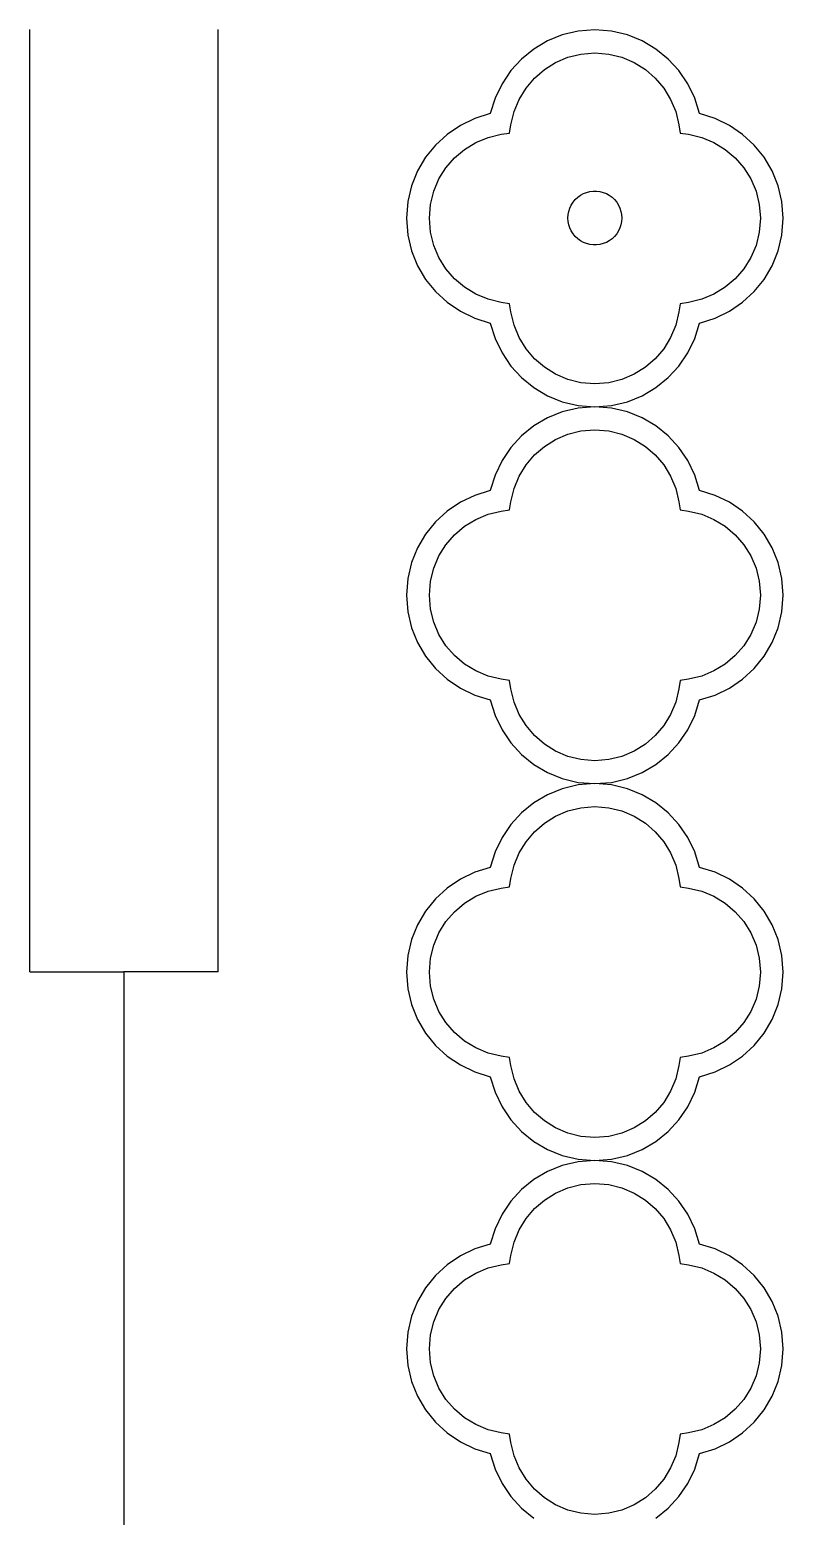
# Model space of a CAD drawing. Extents: x -112 to 112, y -170 to 170.
# Drawn here: x -54.9 to -10.5, y -46.7 to 40.9 of the extents above; entities that cross this region are included whole.
import ezdxf

# ---------------------------------------------------------------- set-up
doc = ezdxf.new("R2010")
doc.units = 0
doc.header["$MEASUREMENT"] = 0
doc.layers.get('0').update_dxf_attribs({"linetype": 'CONTINUOUS'})

msp = doc.modelspace()

# ---------------------------------------------------------------- linework, layer by layer
for p, q in [((-54.923, -14.608), (-54.923, 40.955)), ((-43.811, -14.608), (-43.811, 40.955)), ((-23.506, 40.639), (-24.381, 40.284)), ((-22.57, 40.861), (-23.506, 40.639)), ((-21.586, 40.937), (-22.57, 40.861)), ((-20.601, 40.861), (-21.586, 40.937)), ((-19.665, 40.639), (-20.601, 40.861)), ((-18.79, 40.284), (-19.665, 40.639)), ((-25.186, 39.807), (-25.908, 39.22)), ((-24.381, 40.284), (-25.186, 39.807)), ((-23.182, 39.32), (-22.406, 39.513)), ((-22.406, 39.513), (-21.586, 39.579)), ((-21.586, 39.579), (-20.766, 39.513)), ((-20.766, 39.513), (-19.989, 39.32)), ((-17.985, 39.807), (-18.79, 40.284)), ((-17.263, 39.22), (-17.985, 39.807)), ((-25.908, 39.22), (-26.538, 38.534)), ((-25.149, 38.094), (-24.564, 38.601)), ((-24.564, 38.601), (-23.905, 39.013)), ((-23.905, 39.013), (-23.182, 39.32)), ((-19.989, 39.32), (-19.266, 39.013)), ((-19.266, 39.013), (-18.607, 38.601)), ((-18.607, 38.601), (-18.023, 38.094)), ((-16.633, 38.534), (-17.263, 39.22)), ((-27.063, 37.76), (-27.474, 36.911)), ((-26.538, 38.534), (-27.063, 37.76)), ((-25.649, 37.504), (-25.149, 38.094)), ((-18.023, 38.094), (-17.522, 37.504)), ((-16.108, 37.76), (-16.633, 38.534)), ((-15.697, 36.911), (-16.108, 37.76)), ((-27.474, 36.911), (-27.759, 35.998)), ((-26.356, 36.115), (-26.055, 36.841)), ((-26.055, 36.841), (-25.649, 37.504)), ((-17.522, 37.504), (-17.116, 36.841)), ((-17.116, 36.841), (-16.815, 36.115)), ((-15.412, 35.998), (-15.697, 36.911)), ((-27.759, 35.998), (-28.672, 35.713)), ((-26.542, 35.337), (-26.356, 36.115)), ((-16.815, 36.115), (-16.629, 35.337)), ((-14.499, 35.713), (-15.412, 35.998)), ((-29.522, 35.303), (-30.295, 34.777)), ((-28.672, 35.713), (-29.522, 35.303)), ((-26.622, 34.852), (-26.542, 35.337)), ((-16.629, 35.337), (-16.55, 34.852)), ((-13.65, 35.303), (-14.499, 35.713)), ((-12.876, 34.777), (-13.65, 35.303)), ((-30.295, 34.777), (-30.981, 34.147)), ((-29.274, 33.888), (-28.611, 34.294)), ((-28.611, 34.294), (-27.885, 34.595)), ((-27.885, 34.595), (-27.107, 34.781)), ((-27.107, 34.781), (-26.622, 34.852)), ((-16.55, 34.852), (-16.065, 34.781)), ((-16.065, 34.781), (-15.286, 34.595)), ((-15.286, 34.595), (-14.56, 34.294)), ((-14.56, 34.294), (-13.897, 33.888)), ((-12.19, 34.147), (-12.876, 34.777)), ((-31.568, 33.425), (-32.045, 32.62)), ((-30.981, 34.147), (-31.568, 33.425)), ((-30.371, 32.803), (-29.864, 33.388)), ((-29.864, 33.388), (-29.274, 33.888)), ((-13.897, 33.888), (-13.307, 33.388)), ((-13.307, 33.388), (-12.801, 32.803)), ((-11.603, 33.425), (-12.19, 34.147)), ((-11.126, 32.62), (-11.603, 33.425)), ((-32.045, 32.62), (-32.4, 31.745)), ((-30.783, 32.144), (-30.371, 32.803)), ((-12.801, 32.803), (-12.388, 32.144)), ((-10.771, 31.745), (-11.126, 32.62)), ((-32.4, 31.745), (-32.622, 30.809)), ((-31.09, 31.421), (-30.783, 32.144)), ((-12.388, 32.144), (-12.081, 31.421)), ((-10.55, 30.809), (-10.771, 31.745)), ((-32.622, 30.809), (-32.698, 29.825)), ((-31.282, 30.645), (-31.09, 31.421)), ((-22.977, 30.607), (-22.87, 30.775)), ((-22.87, 30.775), (-22.743, 30.929)), ((-22.743, 30.929), (-22.598, 31.066)), ((-22.598, 31.066), (-22.436, 31.183)), ((-22.436, 31.183), (-22.262, 31.279)), ((-22.262, 31.279), (-22.076, 31.352)), ((-22.076, 31.352), (-21.883, 31.402)), ((-21.883, 31.402), (-21.685, 31.427)), ((-21.685, 31.427), (-21.486, 31.427)), ((-21.486, 31.427), (-21.288, 31.402)), ((-21.288, 31.402), (-21.095, 31.352)), ((-21.095, 31.352), (-20.91, 31.279)), ((-20.91, 31.279), (-20.735, 31.183)), ((-20.735, 31.183), (-20.574, 31.066)), ((-20.574, 31.066), (-20.428, 30.929)), ((-20.428, 30.929), (-20.301, 30.775)), ((-20.301, 30.775), (-20.194, 30.607)), ((-12.081, 31.421), (-11.889, 30.645)), ((-10.473, 29.825), (-10.55, 30.809)), ((-32.698, 29.825), (-32.622, 28.84)), ((-31.349, 29.825), (-31.282, 30.645)), ((-31.282, 29.005), (-31.349, 29.825)), ((-23.173, 29.842), (-23.161, 30.041)), ((-23.161, 29.643), (-23.173, 29.842)), ((-23.161, 30.041), (-23.123, 30.237)), ((-23.123, 30.237), (-23.062, 30.427)), ((-23.062, 30.427), (-22.977, 30.607)), ((-20.194, 30.607), (-20.11, 30.427)), ((-20.11, 30.427), (-20.048, 30.237)), ((-20.048, 30.237), (-20.011, 30.041)), ((-20.011, 30.041), (-19.998, 29.842)), ((-19.998, 29.842), (-20.011, 29.643)), ((-11.889, 30.645), (-11.823, 29.825)), ((-11.823, 29.825), (-11.889, 29.005)), ((-10.55, 28.84), (-10.473, 29.825)), ((-31.09, 28.228), (-31.282, 29.005)), ((-23.123, 29.448), (-23.161, 29.643)), ((-23.062, 29.258), (-23.123, 29.448)), ((-22.977, 29.078), (-23.062, 29.258)), ((-22.87, 28.909), (-22.977, 29.078)), ((-20.194, 29.078), (-20.301, 28.909)), ((-20.11, 29.258), (-20.194, 29.078)), ((-20.048, 29.448), (-20.11, 29.258)), ((-20.011, 29.643), (-20.048, 29.448)), ((-11.889, 29.005), (-12.081, 28.228)), ((-32.622, 28.84), (-32.4, 27.905)), ((-30.783, 27.505), (-31.09, 28.228)), ((-22.743, 28.756), (-22.87, 28.909)), ((-22.598, 28.619), (-22.743, 28.756)), ((-22.436, 28.502), (-22.598, 28.619)), ((-22.262, 28.406), (-22.436, 28.502)), ((-22.076, 28.333), (-22.262, 28.406)), ((-21.883, 28.283), (-22.076, 28.333)), ((-21.685, 28.258), (-21.883, 28.283)), ((-21.486, 28.258), (-21.685, 28.258)), ((-21.288, 28.283), (-21.486, 28.258)), ((-21.095, 28.333), (-21.288, 28.283)), ((-20.91, 28.406), (-21.095, 28.333)), ((-20.735, 28.502), (-20.91, 28.406)), ((-20.574, 28.619), (-20.735, 28.502)), ((-20.428, 28.756), (-20.574, 28.619)), ((-20.301, 28.909), (-20.428, 28.756)), ((-12.081, 28.228), (-12.388, 27.505)), ((-10.771, 27.905), (-10.55, 28.84)), ((-32.4, 27.905), (-32.045, 27.029)), ((-30.371, 26.847), (-30.783, 27.505)), ((-12.388, 27.505), (-12.801, 26.847)), ((-11.126, 27.029), (-10.771, 27.905)), ((-32.045, 27.029), (-31.568, 26.225)), ((-29.864, 26.262), (-30.371, 26.847)), ((-12.801, 26.847), (-13.307, 26.262)), ((-11.603, 26.225), (-11.126, 27.029)), ((-31.568, 26.225), (-30.981, 25.502)), ((-30.981, 25.502), (-30.295, 24.873)), ((-29.274, 25.761), (-29.864, 26.262)), ((-28.611, 25.356), (-29.274, 25.761)), ((-13.897, 25.761), (-14.56, 25.356)), ((-13.307, 26.262), (-13.897, 25.761)), ((-12.876, 24.873), (-12.19, 25.502)), ((-12.19, 25.502), (-11.603, 26.225)), ((-30.295, 24.873), (-29.522, 24.347)), ((-27.885, 25.054), (-28.611, 25.356)), ((-27.107, 24.868), (-27.885, 25.054)), ((-26.622, 24.789), (-27.107, 24.868)), ((-26.542, 24.304), (-26.622, 24.789)), ((-16.55, 24.789), (-16.629, 24.304)), ((-16.065, 24.868), (-16.55, 24.789)), ((-15.286, 25.054), (-16.065, 24.868)), ((-14.56, 25.356), (-15.286, 25.054)), ((-13.65, 24.347), (-12.876, 24.873)), ((-29.522, 24.347), (-28.672, 23.936)), ((-28.672, 23.936), (-27.759, 23.651)), ((-26.356, 23.526), (-26.542, 24.304)), ((-16.629, 24.304), (-16.815, 23.526)), ((-15.412, 23.651), (-14.499, 23.936)), ((-14.499, 23.936), (-13.65, 24.347)), ((-27.759, 23.651), (-27.474, 22.738)), ((-26.055, 22.8), (-26.356, 23.526)), ((-25.649, 22.136), (-26.055, 22.8)), ((-17.116, 22.8), (-17.522, 22.136)), ((-16.815, 23.526), (-17.116, 22.8)), ((-15.697, 22.738), (-15.412, 23.651)), ((-27.474, 22.738), (-27.063, 21.889)), ((-25.149, 21.546), (-25.649, 22.136)), ((-17.522, 22.136), (-18.023, 21.546)), ((-16.108, 21.889), (-15.697, 22.738)), ((-27.063, 21.889), (-26.538, 21.116)), ((-26.538, 21.116), (-25.908, 20.43)), ((-24.564, 21.04), (-25.149, 21.546)), ((-23.905, 20.628), (-24.564, 21.04)), ((-18.607, 21.04), (-19.266, 20.628)), ((-18.023, 21.546), (-18.607, 21.04)), ((-17.263, 20.43), (-16.633, 21.116)), ((-16.633, 21.116), (-16.108, 21.889)), ((-25.908, 20.43), (-25.186, 19.842)), ((-23.182, 20.32), (-23.905, 20.628)), ((-22.406, 20.128), (-23.182, 20.32)), ((-19.989, 20.32), (-20.766, 20.128)), ((-19.266, 20.628), (-19.989, 20.32)), ((-17.985, 19.842), (-17.263, 20.43)), ((-25.186, 19.842), (-24.381, 19.365)), ((-24.381, 19.365), (-23.506, 19.01)), ((-21.586, 20.062), (-22.406, 20.128)), ((-20.766, 20.128), (-21.586, 20.062)), ((-19.665, 19.01), (-18.79, 19.365)), ((-18.79, 19.365), (-17.985, 19.842)), ((-23.506, 18.414), (-24.381, 18.059)), ((-23.506, 19.01), (-22.57, 18.789)), ((-22.57, 18.636), (-23.506, 18.414)), ((-22.57, 18.789), (-21.586, 18.712)), ((-21.586, 18.712), (-22.57, 18.636)), ((-21.586, 18.712), (-20.601, 18.789)), ((-20.601, 18.636), (-21.586, 18.712)), ((-20.601, 18.789), (-19.665, 19.01)), ((-19.665, 18.414), (-20.601, 18.636)), ((-18.79, 18.059), (-19.665, 18.414)), ((-25.186, 17.582), (-25.908, 16.995)), ((-24.381, 18.059), (-25.186, 17.582)), ((-17.985, 17.582), (-18.79, 18.059)), ((-17.263, 16.995), (-17.985, 17.582)), ((-25.908, 16.995), (-26.538, 16.309)), ((-24.564, 16.376), (-23.905, 16.788)), ((-23.905, 16.788), (-23.182, 17.095)), ((-23.182, 17.095), (-22.406, 17.288)), ((-22.406, 17.288), (-21.586, 17.354)), ((-21.586, 17.354), (-20.766, 17.288)), ((-20.766, 17.288), (-19.989, 17.095)), ((-19.989, 17.095), (-19.266, 16.788)), ((-19.266, 16.788), (-18.607, 16.376)), ((-16.633, 16.309), (-17.263, 16.995)), ((-26.538, 16.309), (-27.063, 15.535)), ((-25.649, 15.279), (-25.149, 15.869)), ((-25.149, 15.869), (-24.564, 16.376)), ((-18.607, 16.376), (-18.023, 15.869)), ((-18.023, 15.869), (-17.522, 15.279)), ((-16.108, 15.535), (-16.633, 16.309)), ((-27.063, 15.535), (-27.474, 14.686)), ((-26.055, 14.616), (-25.649, 15.279)), ((-17.522, 15.279), (-17.116, 14.616)), ((-15.697, 14.686), (-16.108, 15.535)), ((-27.474, 14.686), (-27.759, 13.773)), ((-26.356, 13.89), (-26.055, 14.616)), ((-17.116, 14.616), (-16.815, 13.89)), ((-15.412, 13.773), (-15.697, 14.686)), ((-28.672, 13.488), (-29.522, 13.078)), ((-27.759, 13.773), (-28.672, 13.488)), ((-26.542, 13.112), (-26.356, 13.89)), ((-16.815, 13.89), (-16.629, 13.112)), ((-14.499, 13.488), (-15.412, 13.773)), ((-13.65, 13.078), (-14.499, 13.488)), ((-30.295, 12.552), (-30.981, 11.922)), ((-29.522, 13.078), (-30.295, 12.552)), ((-28.611, 12.069), (-27.885, 12.37)), ((-27.885, 12.37), (-27.107, 12.556)), ((-27.107, 12.556), (-26.622, 12.627)), ((-26.622, 12.627), (-26.542, 13.112)), ((-16.629, 13.112), (-16.55, 12.627)), ((-16.55, 12.627), (-16.065, 12.556)), ((-16.065, 12.556), (-15.286, 12.37)), ((-15.286, 12.37), (-14.56, 12.069)), ((-12.876, 12.552), (-13.65, 13.078)), ((-12.19, 11.922), (-12.876, 12.552)), ((-30.981, 11.922), (-31.568, 11.2)), ((-29.864, 11.163), (-29.274, 11.663)), ((-29.274, 11.663), (-28.611, 12.069)), ((-14.56, 12.069), (-13.897, 11.663)), ((-13.897, 11.663), (-13.307, 11.163)), ((-11.603, 11.2), (-12.19, 11.922)), ((-31.568, 11.2), (-32.045, 10.395)), ((-30.783, 9.919), (-30.371, 10.578)), ((-30.371, 10.578), (-29.864, 11.163)), ((-13.307, 11.163), (-12.801, 10.578)), ((-12.801, 10.578), (-12.388, 9.919)), ((-11.126, 10.395), (-11.603, 11.2)), ((-32.045, 10.395), (-32.4, 9.52)), ((-31.09, 9.196), (-30.783, 9.919)), ((-12.388, 9.919), (-12.081, 9.196)), ((-10.771, 9.52), (-11.126, 10.395)), ((-32.4, 9.52), (-32.622, 8.584)), ((-31.282, 8.42), (-31.09, 9.196)), ((-12.081, 9.196), (-11.889, 8.42)), ((-10.55, 8.584), (-10.771, 9.52)), ((-32.622, 8.584), (-32.698, 7.6)), ((-31.349, 7.6), (-31.282, 8.42)), ((-11.889, 8.42), (-11.823, 7.6)), ((-10.473, 7.6), (-10.55, 8.584)), ((-32.698, 7.6), (-32.622, 6.615)), ((-31.282, 6.78), (-31.349, 7.6)), ((-11.823, 7.6), (-11.889, 6.78)), ((-10.55, 6.615), (-10.473, 7.6)), ((-32.622, 6.615), (-32.4, 5.68)), ((-31.09, 6.003), (-31.282, 6.78)), ((-11.889, 6.78), (-12.081, 6.003)), ((-10.771, 5.68), (-10.55, 6.615)), ((-32.4, 5.68), (-32.045, 4.804)), ((-30.783, 5.28), (-31.09, 6.003)), ((-30.371, 4.622), (-30.783, 5.28)), ((-12.388, 5.28), (-12.801, 4.622)), ((-12.081, 6.003), (-12.388, 5.28)), ((-11.126, 4.804), (-10.771, 5.68)), ((-32.045, 4.804), (-31.568, 4)), ((-29.864, 4.037), (-30.371, 4.622)), ((-12.801, 4.622), (-13.307, 4.037)), ((-11.603, 4), (-11.126, 4.804)), ((-31.568, 4), (-30.981, 3.277)), ((-29.274, 3.536), (-29.864, 4.037)), ((-28.611, 3.131), (-29.274, 3.536)), ((-13.897, 3.536), (-14.56, 3.131)), ((-13.307, 4.037), (-13.897, 3.536)), ((-12.19, 3.277), (-11.603, 4)), ((-30.981, 3.277), (-30.295, 2.648)), ((-30.295, 2.648), (-29.522, 2.122)), ((-27.885, 2.829), (-28.611, 3.131)), ((-27.107, 2.643), (-27.885, 2.829)), ((-26.622, 2.564), (-27.107, 2.643)), ((-16.065, 2.643), (-16.55, 2.564)), ((-15.286, 2.829), (-16.065, 2.643)), ((-14.56, 3.131), (-15.286, 2.829)), ((-13.65, 2.122), (-12.876, 2.648)), ((-12.876, 2.648), (-12.19, 3.277)), ((-29.522, 2.122), (-28.672, 1.711)), ((-26.542, 2.079), (-26.622, 2.564)), ((-26.356, 1.301), (-26.542, 2.079)), ((-16.629, 2.079), (-16.815, 1.301)), ((-16.55, 2.564), (-16.629, 2.079)), ((-14.499, 1.711), (-13.65, 2.122)), ((-28.672, 1.711), (-27.759, 1.426)), ((-27.759, 1.426), (-27.474, 0.513)), ((-26.055, 0.575), (-26.356, 1.301)), ((-16.815, 1.301), (-17.116, 0.575)), ((-15.697, 0.513), (-15.412, 1.426)), ((-15.412, 1.426), (-14.499, 1.711)), ((-27.474, 0.513), (-27.063, -0.336)), ((-25.649, -0.089), (-26.055, 0.575)), ((-17.116, 0.575), (-17.522, -0.089)), ((-16.108, -0.336), (-15.697, 0.513)), ((-27.063, -0.336), (-26.538, -1.109)), ((-25.149, -0.679), (-25.649, -0.089)), ((-24.564, -1.185), (-25.149, -0.679)), ((-18.023, -0.679), (-18.607, -1.185)), ((-17.522, -0.089), (-18.023, -0.679)), ((-16.633, -1.109), (-16.108, -0.336)), ((-26.538, -1.109), (-25.908, -1.795)), ((-23.905, -1.597), (-24.564, -1.185)), ((-23.182, -1.905), (-23.905, -1.597)), ((-19.266, -1.597), (-19.989, -1.905)), ((-18.607, -1.185), (-19.266, -1.597)), ((-17.263, -1.795), (-16.633, -1.109)), ((-25.908, -1.795), (-25.186, -2.383)), ((-25.186, -2.383), (-24.381, -2.86)), ((-22.406, -2.097), (-23.182, -1.905)), ((-21.586, -2.163), (-22.406, -2.097)), ((-20.766, -2.097), (-21.586, -2.163)), ((-19.989, -1.905), (-20.766, -2.097)), ((-18.79, -2.86), (-17.985, -2.383)), ((-17.985, -2.383), (-17.263, -1.795)), ((-24.381, -2.86), (-23.506, -3.215)), ((-23.506, -3.215), (-22.57, -3.436)), ((-22.57, -3.436), (-21.586, -3.513)), ((-21.586, -3.513), (-20.601, -3.436)), ((-20.601, -3.436), (-19.665, -3.215)), ((-19.665, -3.215), (-18.79, -2.86)), ((-24.381, -4.166), (-25.186, -4.643)), ((-23.506, -3.811), (-24.381, -4.166)), ((-22.57, -3.589), (-23.506, -3.811)), ((-21.586, -3.513), (-22.57, -3.589)), ((-20.601, -3.589), (-21.586, -3.513)), ((-19.665, -3.811), (-20.601, -3.589)), ((-18.79, -4.166), (-19.665, -3.811)), ((-17.985, -4.643), (-18.79, -4.166)), ((-25.908, -5.23), (-26.538, -5.916)), ((-25.186, -4.643), (-25.908, -5.23)), ((-23.905, -5.428), (-23.182, -5.121)), ((-23.182, -5.121), (-22.406, -4.929)), ((-22.406, -4.929), (-21.586, -4.862)), ((-21.586, -4.862), (-20.766, -4.929)), ((-20.766, -4.929), (-19.989, -5.121)), ((-19.989, -5.121), (-19.266, -5.428)), ((-17.263, -5.23), (-17.985, -4.643)), ((-16.633, -5.916), (-17.263, -5.23)), ((-26.538, -5.916), (-27.063, -6.69)), ((-25.149, -6.347), (-24.564, -5.84)), ((-24.564, -5.84), (-23.905, -5.428)), ((-19.266, -5.428), (-18.607, -5.84)), ((-18.607, -5.84), (-18.023, -6.347)), ((-16.108, -6.69), (-16.633, -5.916)), ((-27.063, -6.69), (-27.474, -7.539)), ((-26.055, -7.6), (-25.649, -6.937)), ((-25.649, -6.937), (-25.149, -6.347)), ((-18.023, -6.347), (-17.522, -6.937)), ((-17.522, -6.937), (-17.116, -7.6)), ((-15.697, -7.539), (-16.108, -6.69)), ((-27.474, -7.539), (-27.759, -8.452)), ((-26.356, -8.326), (-26.055, -7.6)), ((-17.116, -7.6), (-16.815, -8.326)), ((-15.412, -8.452), (-15.697, -7.539)), ((-28.672, -8.737), (-29.522, -9.147)), ((-27.759, -8.452), (-28.672, -8.737)), ((-26.542, -9.104), (-26.356, -8.326)), ((-16.815, -8.326), (-16.629, -9.104)), ((-14.499, -8.737), (-15.412, -8.452)), ((-13.65, -9.147), (-14.499, -8.737)), ((-29.522, -9.147), (-30.295, -9.673)), ((-27.107, -9.669), (-26.622, -9.589)), ((-26.622, -9.589), (-26.542, -9.104)), ((-16.629, -9.104), (-16.55, -9.589)), ((-16.55, -9.589), (-16.065, -9.669)), ((-12.876, -9.673), (-13.65, -9.147)), ((-30.981, -10.303), (-31.568, -11.025)), ((-30.295, -9.673), (-30.981, -10.303)), ((-29.274, -10.562), (-28.611, -10.156)), ((-28.611, -10.156), (-27.885, -9.855)), ((-27.885, -9.855), (-27.107, -9.669)), ((-16.065, -9.669), (-15.286, -9.855)), ((-15.286, -9.855), (-14.56, -10.156)), ((-14.56, -10.156), (-13.897, -10.562)), ((-12.19, -10.303), (-12.876, -9.673)), ((-11.603, -11.025), (-12.19, -10.303)), ((-31.568, -11.025), (-32.045, -11.83)), ((-30.371, -11.647), (-29.864, -11.062)), ((-29.864, -11.062), (-29.274, -10.562)), ((-13.897, -10.562), (-13.307, -11.062)), ((-13.307, -11.062), (-12.801, -11.647)), ((-11.126, -11.83), (-11.603, -11.025)), ((-32.045, -11.83), (-32.4, -12.705)), ((-30.783, -12.306), (-30.371, -11.647)), ((-12.801, -11.647), (-12.388, -12.306)), ((-10.771, -12.705), (-11.126, -11.83)), ((-32.4, -12.705), (-32.622, -13.641)), ((-31.282, -13.805), (-31.09, -13.029)), ((-31.09, -13.029), (-30.783, -12.306)), ((-12.388, -12.306), (-12.081, -13.029)), ((-12.081, -13.029), (-11.889, -13.805)), ((-10.55, -13.641), (-10.771, -12.705)), ((-32.622, -13.641), (-32.698, -14.625)), ((-31.349, -14.625), (-31.282, -13.805)), ((-11.889, -13.805), (-11.823, -14.625)), ((-10.473, -14.625), (-10.55, -13.641)), ((-54.923, -14.608), (-49.367, -14.608)), ((-49.367, -14.608), (-49.367, -47.945)), ((-43.811, -14.608), (-49.367, -14.608)), ((-32.698, -14.625), (-32.622, -15.61)), ((-31.282, -15.445), (-31.349, -14.625)), ((-11.823, -14.625), (-11.889, -15.445)), ((-10.55, -15.61), (-10.473, -14.625)), ((-32.622, -15.61), (-32.4, -16.545)), ((-31.09, -16.222), (-31.282, -15.445)), ((-11.889, -15.445), (-12.081, -16.222)), ((-10.771, -16.545), (-10.55, -15.61)), ((-32.4, -16.545), (-32.045, -17.421)), ((-30.783, -16.945), (-31.09, -16.222)), ((-12.081, -16.222), (-12.388, -16.945)), ((-11.126, -17.421), (-10.771, -16.545)), ((-32.045, -17.421), (-31.568, -18.225)), ((-30.371, -17.603), (-30.783, -16.945)), ((-12.388, -16.945), (-12.801, -17.603)), ((-11.603, -18.225), (-11.126, -17.421)), ((-31.568, -18.225), (-30.981, -18.948)), ((-29.864, -18.188), (-30.371, -17.603)), ((-29.274, -18.689), (-29.864, -18.188)), ((-13.307, -18.188), (-13.897, -18.689)), ((-12.801, -17.603), (-13.307, -18.188)), ((-12.19, -18.948), (-11.603, -18.225)), ((-30.981, -18.948), (-30.295, -19.577)), ((-28.611, -19.094), (-29.274, -18.689)), ((-27.885, -19.396), (-28.611, -19.094)), ((-14.56, -19.094), (-15.286, -19.396)), ((-13.897, -18.689), (-14.56, -19.094)), ((-12.876, -19.577), (-12.19, -18.948)), ((-30.295, -19.577), (-29.522, -20.103)), ((-29.522, -20.103), (-28.672, -20.514)), ((-27.107, -19.582), (-27.885, -19.396)), ((-26.622, -19.652), (-27.107, -19.582)), ((-26.542, -20.137), (-26.622, -19.652)), ((-26.356, -20.916), (-26.542, -20.137)), ((-16.629, -20.137), (-16.815, -20.916)), ((-16.55, -19.652), (-16.629, -20.137)), ((-16.065, -19.582), (-16.55, -19.652)), ((-15.286, -19.396), (-16.065, -19.582)), ((-14.499, -20.514), (-13.65, -20.103)), ((-13.65, -20.103), (-12.876, -19.577)), ((-28.672, -20.514), (-27.759, -20.799)), ((-27.759, -20.799), (-27.474, -21.712)), ((-26.055, -21.642), (-26.356, -20.916)), ((-16.815, -20.916), (-17.116, -21.642)), ((-15.697, -21.712), (-15.412, -20.799)), ((-15.412, -20.799), (-14.499, -20.514)), ((-27.474, -21.712), (-27.063, -22.561)), ((-25.649, -22.305), (-26.055, -21.642)), ((-17.116, -21.642), (-17.522, -22.305)), ((-16.108, -22.561), (-15.697, -21.712)), ((-27.063, -22.561), (-26.538, -23.334)), ((-25.149, -22.895), (-25.649, -22.305)), ((-17.522, -22.305), (-18.023, -22.895)), ((-16.633, -23.334), (-16.108, -22.561)), ((-26.538, -23.334), (-25.908, -24.02)), ((-24.564, -23.401), (-25.149, -22.895)), ((-23.905, -23.814), (-24.564, -23.401)), ((-18.607, -23.401), (-19.266, -23.814)), ((-18.023, -22.895), (-18.607, -23.401)), ((-17.263, -24.02), (-16.633, -23.334)), ((-25.908, -24.02), (-25.186, -24.608)), ((-23.182, -24.121), (-23.905, -23.814)), ((-22.406, -24.313), (-23.182, -24.121)), ((-21.586, -24.38), (-22.406, -24.313)), ((-20.766, -24.313), (-21.586, -24.38)), ((-19.989, -24.121), (-20.766, -24.313)), ((-19.266, -23.814), (-19.989, -24.121)), ((-17.985, -24.608), (-17.263, -24.02)), ((-25.186, -24.608), (-24.381, -25.085)), ((-24.381, -25.085), (-23.506, -25.44)), ((-19.665, -25.44), (-18.79, -25.085)), ((-18.79, -25.085), (-17.985, -24.608)), ((-23.506, -26.035), (-24.381, -26.388)), ((-23.506, -25.44), (-22.57, -25.661)), ((-22.57, -25.814), (-23.506, -26.035)), ((-22.57, -25.661), (-21.586, -25.738)), ((-21.586, -25.738), (-22.57, -25.814)), ((-21.586, -25.738), (-20.601, -25.661)), ((-20.601, -25.814), (-21.586, -25.738)), ((-20.601, -25.661), (-19.665, -25.44)), ((-19.665, -26.035), (-20.601, -25.814)), ((-18.79, -26.388), (-19.665, -26.035)), ((-25.186, -26.864), (-25.908, -27.45)), ((-24.381, -26.388), (-25.186, -26.864)), ((-23.182, -27.346), (-22.406, -27.154)), ((-22.406, -27.154), (-21.586, -27.087)), ((-21.586, -27.087), (-20.766, -27.154)), ((-20.766, -27.154), (-19.989, -27.346)), ((-17.985, -26.864), (-18.79, -26.388)), ((-17.263, -27.45), (-17.985, -26.864)), ((-25.908, -27.45), (-26.538, -28.135)), ((-24.564, -28.065), (-23.905, -27.653)), ((-23.905, -27.653), (-23.182, -27.346)), ((-19.989, -27.346), (-19.266, -27.653)), ((-19.266, -27.653), (-18.607, -28.065)), ((-16.633, -28.135), (-17.263, -27.45)), ((-27.063, -28.907), (-27.474, -29.755)), ((-26.538, -28.135), (-27.063, -28.907)), ((-25.649, -29.162), (-25.149, -28.572)), ((-25.149, -28.572), (-24.564, -28.065)), ((-18.607, -28.065), (-18.023, -28.572)), ((-18.023, -28.572), (-17.522, -29.162)), ((-16.108, -28.907), (-16.633, -28.135)), ((-15.697, -29.755), (-16.108, -28.907)), ((-27.474, -29.755), (-27.759, -30.668)), ((-26.055, -29.825), (-25.649, -29.162)), ((-17.522, -29.162), (-17.116, -29.825)), ((-15.412, -30.668), (-15.697, -29.755)), ((-27.759, -30.668), (-28.672, -30.953)), ((-26.542, -31.329), (-26.356, -30.551)), ((-26.356, -30.551), (-26.055, -29.825)), ((-17.116, -29.825), (-16.815, -30.551)), ((-16.815, -30.551), (-16.629, -31.329)), ((-14.499, -30.953), (-15.412, -30.668)), ((-29.522, -31.364), (-30.295, -31.889)), ((-28.672, -30.953), (-29.522, -31.364)), ((-26.622, -31.814), (-26.542, -31.329)), ((-16.629, -31.329), (-16.55, -31.814)), ((-13.65, -31.364), (-14.499, -30.953)), ((-12.876, -31.889), (-13.65, -31.364)), ((-30.295, -31.889), (-30.981, -32.519)), ((-29.274, -32.778), (-28.611, -32.372)), ((-28.611, -32.372), (-27.885, -32.071)), ((-27.885, -32.071), (-27.107, -31.885)), ((-27.107, -31.885), (-26.622, -31.814)), ((-16.55, -31.814), (-16.065, -31.885)), ((-16.065, -31.885), (-15.286, -32.071)), ((-15.286, -32.071), (-14.56, -32.372)), ((-14.56, -32.372), (-13.897, -32.778)), ((-12.19, -32.519), (-12.876, -31.889)), ((-31.568, -33.241), (-32.045, -34.046)), ((-30.981, -32.519), (-31.568, -33.241)), ((-30.371, -33.863), (-29.864, -33.279)), ((-29.864, -33.279), (-29.274, -32.778)), ((-13.897, -32.778), (-13.307, -33.279)), ((-13.307, -33.279), (-12.801, -33.863)), ((-11.603, -33.241), (-12.19, -32.519)), ((-11.126, -34.046), (-11.603, -33.241)), ((-32.045, -34.046), (-32.4, -34.921)), ((-30.783, -34.522), (-30.371, -33.863)), ((-12.801, -33.863), (-12.388, -34.522)), ((-10.771, -34.921), (-11.126, -34.046)), ((-32.4, -34.921), (-32.622, -35.857)), ((-31.09, -35.245), (-30.783, -34.522)), ((-12.388, -34.522), (-12.081, -35.245)), ((-10.55, -35.857), (-10.771, -34.921)), ((-32.622, -35.857), (-32.698, -36.841)), ((-31.282, -36.021), (-31.09, -35.245)), ((-12.081, -35.245), (-11.889, -36.021)), ((-10.473, -36.841), (-10.55, -35.857)), ((-31.349, -36.841), (-31.282, -36.021)), ((-11.889, -36.021), (-11.823, -36.841)), ((-32.698, -36.841), (-32.622, -37.826)), ((-31.282, -37.661), (-31.349, -36.841)), ((-31.09, -38.438), (-31.282, -37.661)), ((-11.889, -37.661), (-12.081, -38.438)), ((-11.823, -36.841), (-11.889, -37.661)), ((-10.55, -37.826), (-10.473, -36.841)), ((-32.622, -37.826), (-32.4, -38.762)), ((-30.783, -39.161), (-31.09, -38.438)), ((-12.081, -38.438), (-12.388, -39.161)), ((-10.771, -38.762), (-10.55, -37.826)), ((-32.4, -38.762), (-32.045, -39.637)), ((-30.371, -39.82), (-30.783, -39.161)), ((-12.388, -39.161), (-12.801, -39.82)), ((-11.126, -39.637), (-10.771, -38.762)), ((-32.045, -39.637), (-31.568, -40.442)), ((-29.864, -40.404), (-30.371, -39.82)), ((-12.801, -39.82), (-13.307, -40.404)), ((-11.603, -40.442), (-11.126, -39.637)), ((-31.568, -40.442), (-30.981, -41.164)), ((-30.981, -41.164), (-30.295, -41.794)), ((-29.274, -40.905), (-29.864, -40.404)), ((-28.611, -41.311), (-29.274, -40.905)), ((-13.897, -40.905), (-14.56, -41.311)), ((-13.307, -40.404), (-13.897, -40.905)), ((-12.876, -41.794), (-12.19, -41.164)), ((-12.19, -41.164), (-11.603, -40.442)), ((-30.295, -41.794), (-29.522, -42.319)), ((-27.885, -41.612), (-28.611, -41.311)), ((-27.107, -41.798), (-27.885, -41.612)), ((-26.622, -41.877), (-27.107, -41.798)), ((-26.542, -42.362), (-26.622, -41.877)), ((-16.55, -41.877), (-16.629, -42.362)), ((-16.065, -41.798), (-16.55, -41.877)), ((-15.286, -41.612), (-16.065, -41.798)), ((-14.56, -41.311), (-15.286, -41.612)), ((-13.65, -42.319), (-12.876, -41.794)), ((-29.522, -42.319), (-28.672, -42.73)), ((-28.672, -42.73), (-27.759, -43.015)), ((-26.356, -43.141), (-26.542, -42.362)), ((-16.629, -42.362), (-16.815, -43.141)), ((-15.412, -43.015), (-14.499, -42.73)), ((-14.499, -42.73), (-13.65, -42.319)), ((-27.759, -43.015), (-27.474, -43.928)), ((-26.055, -43.867), (-26.356, -43.141)), ((-16.815, -43.141), (-17.116, -43.867)), ((-15.697, -43.928), (-15.412, -43.015)), ((-27.474, -43.928), (-27.063, -44.777)), ((-25.649, -44.53), (-26.055, -43.867)), ((-25.149, -45.12), (-25.649, -44.53)), ((-17.522, -44.53), (-18.023, -45.12)), ((-17.116, -43.867), (-17.522, -44.53)), ((-16.108, -44.777), (-15.697, -43.928)), ((-27.063, -44.777), (-26.538, -45.55)), ((-26.538, -45.55), (-25.908, -46.237)), ((-24.564, -45.626), (-25.149, -45.12)), ((-18.023, -45.12), (-18.607, -45.626)), ((-17.263, -46.237), (-16.633, -45.55)), ((-16.633, -45.55), (-16.108, -44.777)), ((-25.908, -46.237), (-25.186, -46.824)), ((-23.905, -46.039), (-24.564, -45.626)), ((-23.182, -46.346), (-23.905, -46.039)), ((-22.406, -46.538), (-23.182, -46.346)), ((-19.989, -46.346), (-20.766, -46.538)), ((-19.266, -46.039), (-19.989, -46.346)), ((-18.607, -45.626), (-19.266, -46.039)), ((-17.985, -46.824), (-17.263, -46.237)), ((-21.586, -46.605), (-22.406, -46.538)), ((-20.766, -46.538), (-21.586, -46.605))]:
    msp.add_line(p, q)

doc.saveas('drawing.dxf')
